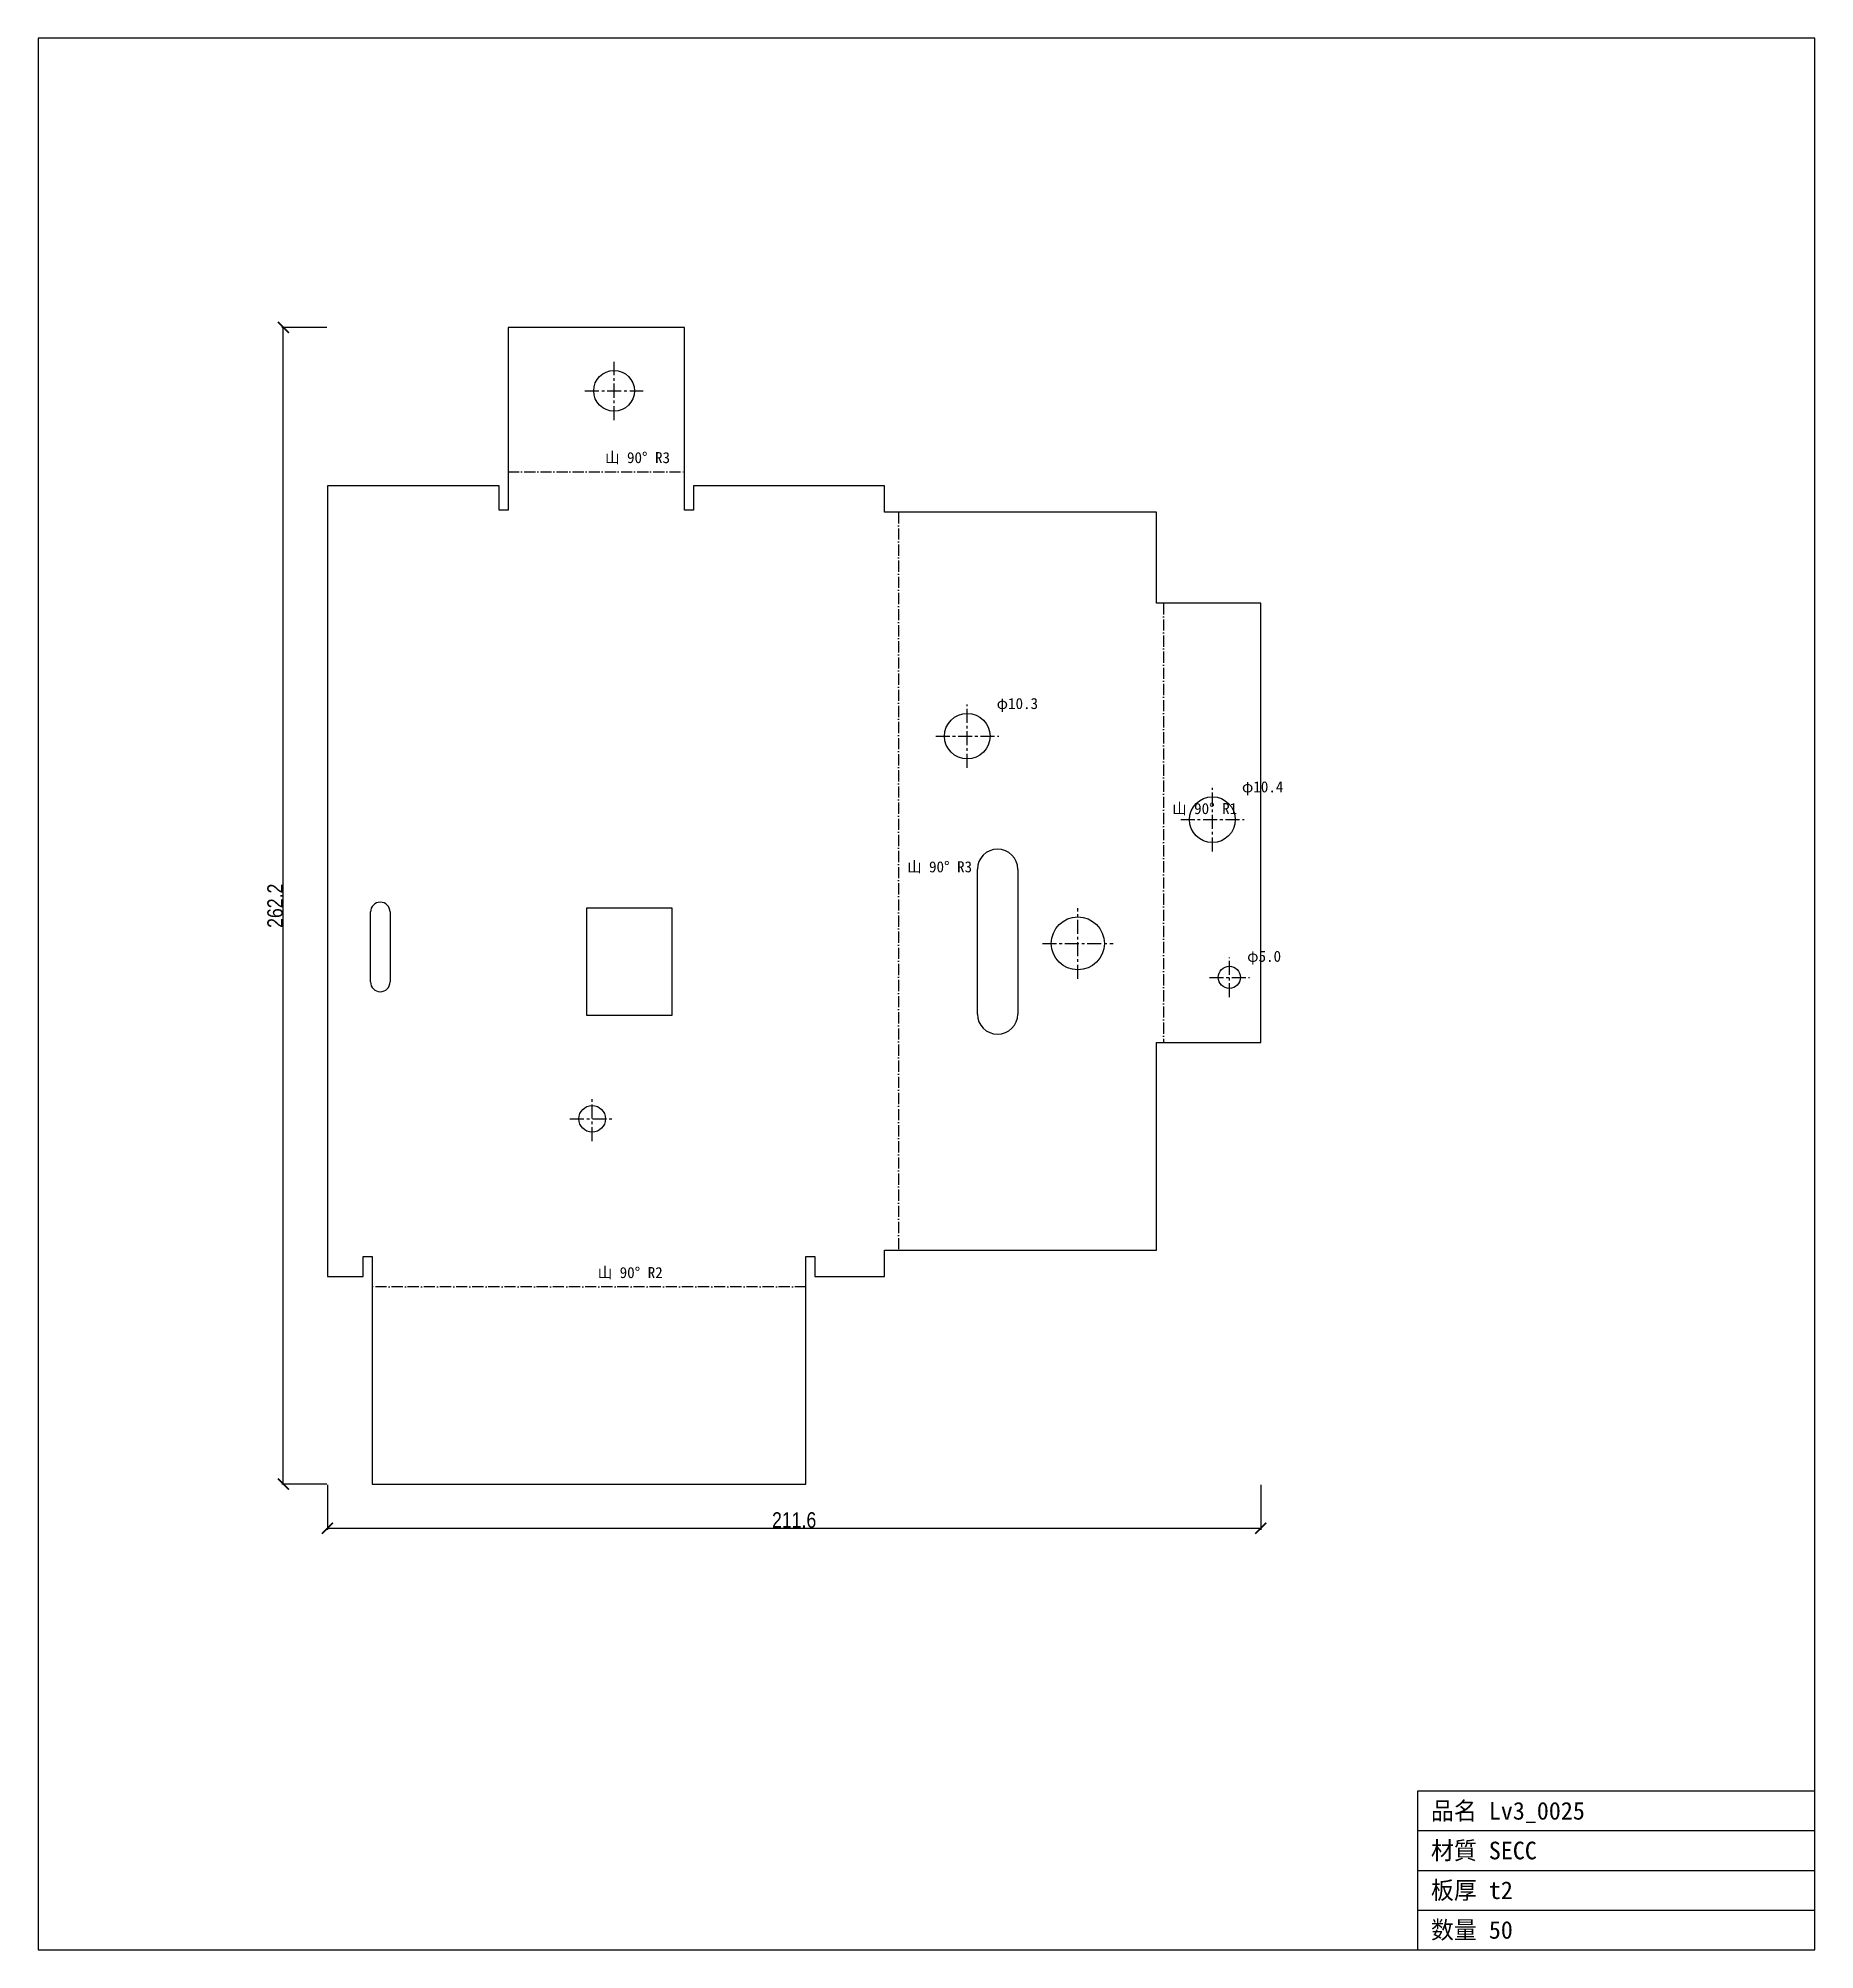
# Model space of a CAD drawing. Header units: millimetres. Extents: x -66 to 337, y -153 to 281.
import ezdxf

# ---------------------------------------------------------------- set-up
doc = ezdxf.new("R2010")
doc.units = ezdxf.units.MM
doc.linetypes.add('CENTER', pattern=[5.08, 3.175, -0.635, 0.635, -0.635])
doc.linetypes.add('DASHDOT', pattern=[3.556, 2.54, -0.508, 0, -0.508])
for name, color, linetype in [('BEND', 7, 'Continuous'), ('CENTER', 7, 'Continuous'), ('CUT', 7, 'Continuous'), ('DIM', 7, 'Continuous'), ('FRAME', 7, 'Continuous'), ('TEXT', 7, 'Continuous')]:
    doc.layers.add(name, color=color, linetype=linetype)
doc.styles.add('OpenSansCondensed-Light', font='OpenSansCondensed-Light.ttf')
doc.dimstyles.new('EZDXF', dxfattribs={"dimtxt": 0.25, "dimasz": 0.175, "dimexe": 0.375, "dimexo": 0.125, "dimgap": 0.1, "dimtad": 1, "dimlfac": 100, "dimzin": 12, "dimdsep": 46, "dimtxsty": 'OpenSansCondensed-Light', "dimblk": 'ARCHTICK', "dimcen": 2.5, "dimazin": 3, "dimtfac": 0.5, "dimtmove": 2, "dimatfit": 3})

# ---------------------------------------------------------------- blocks, each defined once
blk = doc.blocks.new('_ARCHTICK')
at = {"color": 0, "linetype": 'BYBLOCK', "const_width": 0.15}
blk.add_lwpolyline([(-0.5, -0.5), (0.5, 0.5)], dxfattribs=at)

msp = doc.modelspace()

# ---------------------------------------------------------------- linework, layer by layer
at = {"layer": 'BEND', "color": 1, "linetype": 'DASHDOT'}
for p, q in [((40.95, 182.38), (80.95, 182.38)), ((129.41, 173.24), (129.41, 6)), ((189.5, 152.62), (189.5, 53.03)), ((108.46, -2.36), (10.12, -2.36))]:
    msp.add_line(p, q, dxfattribs=at)
at = {"layer": 'CENTER', "color": 1, "linetype": 'CENTER'}
for p, q in [((64.97, 194.14), (64.97, 207.38)), ((58.35, 200.76), (71.59, 200.76)), ((145.03, 115.33), (145.03, 129.64)), ((137.88, 122.49), (152.19, 122.49)), ((200.6, 96.37), (200.6, 110.75)), ((193.41, 103.56), (207.79, 103.56)), ((170.09, 67.5), (170.09, 83.53)), ((162.07, 75.52), (178.1, 75.52)), ((204.44, 63.29), (204.44, 72.34)), ((199.92, 67.81), (208.97, 67.81)), ((60, 30.71), (60, 40.77)), ((54.97, 35.74), (65.03, 35.74))]:
    msp.add_line(p, q, dxfattribs=at)
at = {"layer": 'CUT'}
for p, q in [((80.95, 215.15), (40.95, 215.15)), ((40.95, 215.15), (40.95, 173.74)), ((80.95, 173.74), (80.95, 215.15)), ((38.95, 179.24), (0, 179.24)), ((0, 179.24), (0, 0)), ((38.95, 173.74), (38.95, 179.24)), ((126.27, 179.24), (82.95, 179.24)), ((82.95, 179.24), (82.95, 173.74)), ((126.27, 173.24), (126.27, 179.24)), ((40.95, 173.74), (38.95, 173.74)), ((82.95, 173.74), (80.95, 173.74)), ((187.93, 173.24), (126.27, 173.24)), ((187.93, 152.62), (187.93, 173.24)), ((211.58, 152.62), (187.93, 152.62)), ((211.58, 53.03), (211.58, 152.62)), ((147.32, 59.5), (147.32, 92.3)), ((156.49, 92.3), (156.49, 59.5)), ((9.76, 66.78), (9.76, 82.63)), ((14.2, 82.63), (14.2, 66.78)), ((58.76, 59.14), (58.76, 83.58)), ((58.76, 83.58), (78.1, 83.58)), ((78.1, 83.58), (78.1, 59.14)), ((78.1, 59.14), (58.76, 59.14)), ((187.93, 6), (187.93, 53.03)), ((187.93, 53.03), (211.58, 53.03)), ((8.12, 0), (8.12, 4.5)), ((8.12, 4.5), (10.12, 4.5)), ((10.12, 4.5), (10.12, -47.07)), ((108.46, -47.07), (108.46, 4.5)), ((108.46, 4.5), (110.46, 4.5)), ((110.46, 4.5), (110.46, 0)), ((126.27, 0), (126.27, 6)), ((126.27, 6), (187.93, 6)), ((0, 0), (8.12, 0)), ((110.46, 0), (126.27, 0)), ((10.12, -47.07), (108.46, -47.07))]:
    msp.add_line(p, q, dxfattribs=at)
for centre, radius in [((64.97, 200.76), 4.62), ((145.03, 122.49), 5.16), ((200.6, 103.56), 5.19), ((170.09, 75.52), 6.01), ((204.44, 67.81), 2.52), ((60, 35.74), 3.03)]:
    msp.add_circle(centre, radius, dxfattribs=at)
for centre, radius, start, end in [((151.9, 92.3), 4.58, 0, 180), ((11.98, 82.63), 2.22, 0, 180), ((11.98, 66.78), 2.22, 180, 0), ((151.9, 59.5), 4.58, 180, 0)]:
    msp.add_arc(centre, radius, start, end, dxfattribs=at)
at = {"layer": 'FRAME'}
for p, q in [((337.13, 280.7), (-65.55, 280.7)), ((-65.55, 280.7), (-65.55, -152.62)), ((337.13, -152.62), (337.13, 280.7)), ((247.13, -152.62), (247.13, -116.62)), ((247.13, -116.62), (337.13, -116.62)), ((247.13, -125.62), (337.13, -125.62)), ((247.13, -134.62), (337.13, -134.62)), ((247.13, -143.62), (337.13, -143.62)), ((-65.55, -152.62), (337.13, -152.62))]:
    msp.add_line(p, q, dxfattribs=at)

# ---------------------------------------------------------------- texts
at = {"layer": 'TEXT'}
for s, height, p in [('山 90° R3', 2.5, (62.95, 184.38)), ('φ10.3', 2.5, (151.69, 128.64)), ('φ10.4', 2.5, (207.29, 109.75)), ('山 90° R1', 2.5, (191.5, 104.82)), ('山 90° R3', 2.5, (131.41, 91.62)), ('φ5.0', 2.5, (208.47, 71.34)), ('山 90° R2', 2.5, (61.29, -0.36)), ('品名 Lv3_0025', 4, (250.13, -123.12)), ('材質 SECC', 4, (250.13, -132.12)), ('板厚 t2', 4, (250.13, -141.12)), ('数量 50', 4, (250.13, -150.12))]:
    msp.add_text(s, height=height, dxfattribs=at).set_placement(p)

# ---------------------------------------------------------------- dimensions: what is measured, and where the dimension line sits
at = {"layer": 'DIM'}
msp.add_linear_dim(base=(-10, -47.07), p1=(0, -47.07), p2=(0, 215.15), angle=90, dimstyle='EZDXF', override={"dimtxt": 3.5, "dimasz": 2.5, "dimdec": 1, "dimlfac": 1}, dxfattribs=at).render()
msp.add_linear_dim(base=(0, -57.07), p1=(0, -47.07), p2=(211.58, -47.07), dimstyle='EZDXF', override={"dimtxt": 3.5, "dimasz": 2.5, "dimdec": 1, "dimlfac": 1}, dxfattribs=at).render()

doc.saveas('drawing.dxf')
